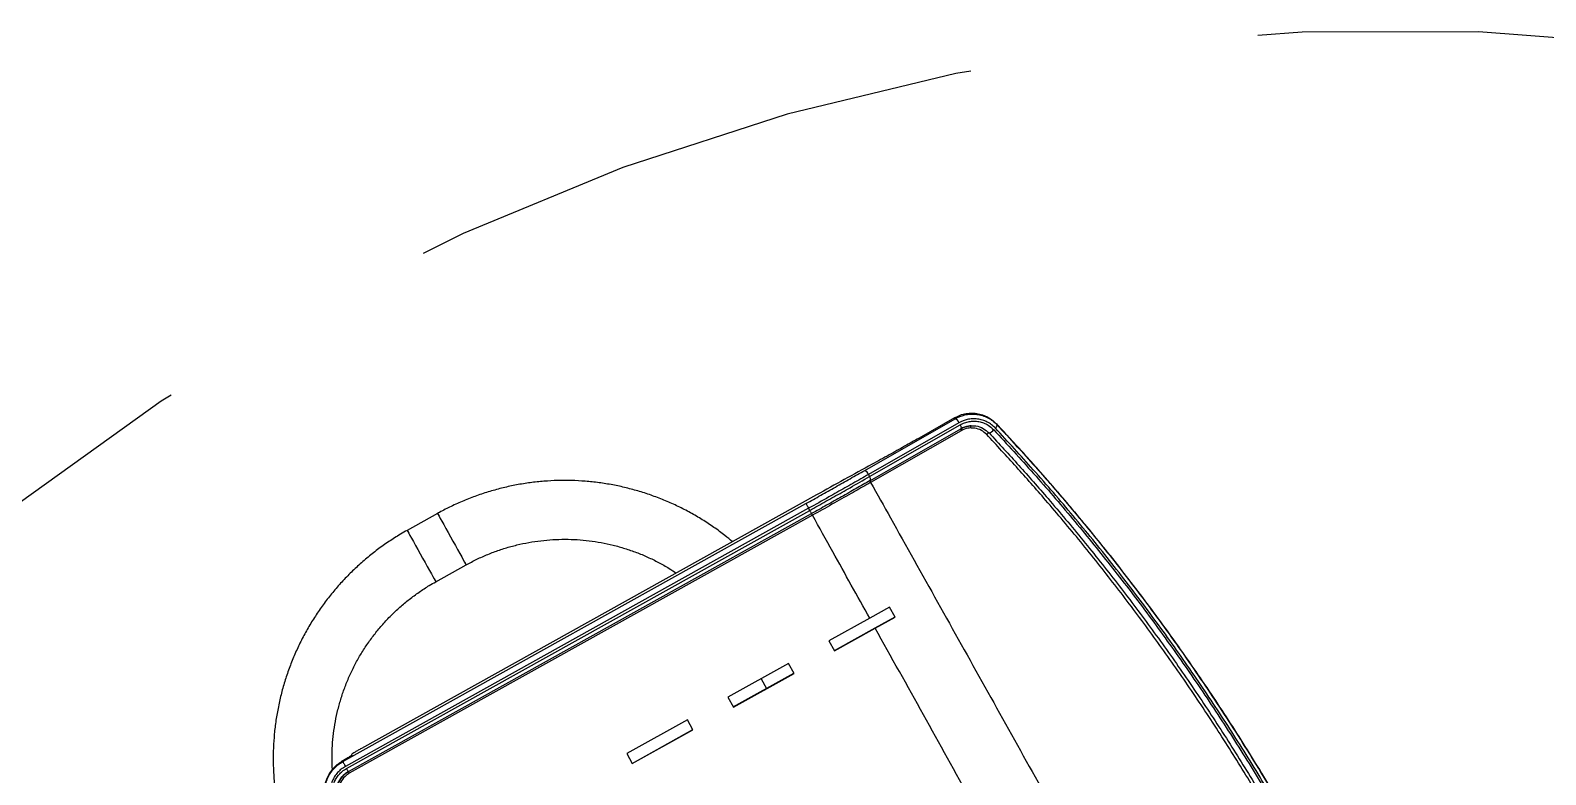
# Model space of a CAD drawing. Extents: x -14.2 to 52.3, y 3.7 to 90.9.
# Drawn here: x 27.823 to 28.477, y 39.199 to 39.521 of the extents above; entities that cross this region are included whole.
import ezdxf

# ---------------------------------------------------------------- set-up
doc = ezdxf.new("R2010")
doc.units = 0
doc.linetypes.add('limpo_PINI-PSG-PE-0102-LAZ-R00$0$DASHED2', pattern=[0.375, 0.25, -0.125])
doc.layers.add('limpo_PINI-PSG-PE-0102-LAZ-R00$0$PA_EQUI', color=1, linetype='Continuous')
doc.layers.add('XR_ARQT', color=7, linetype='Continuous')

# ---------------------------------------------------------------- blocks, each defined once
blk = doc.blocks.new('limpo_PINI-PSG-PE-0102-LAZ-R00$0$A$C74B64764')
at = {"color": 251, "linetype": 'limpo_PINI-PSG-PE-0102-LAZ-R00$0$DASHED2'}
blk.add_arc((0, 0), 0.96433, 264.80472, 48.79405, dxfattribs=at)
blk = doc.blocks.new('limpo_PINI-PSG-PE-0102-LAZ-R00$0$EQUIP TRANSF DW')
at = {"linetype": 'Continuous', "lineweight": 25}
for p, q in [((0.94648, -0.90279), (1.13335, -0.77048)), ((1.13381, -0.77113), (0.94693, -0.90344)), ((1.13475, -0.77245), (0.94787, -0.90477)), ((0.94845, -0.90558), (1.13532, -0.77326)), ((1.13669, -0.7752), (0.94982, -0.90752)), ((1.13331, -0.77864), (1.1331, -0.77834)), ((1.13686, -0.77544), (1.13669, -0.7752)), ((1.13686, -0.77544), (1.13707, -0.77528)), ((0.94571, -0.9117), (1.12929, -0.78172)), ((1.01231, -0.78774), (0.98783, -0.80508)), ((1.0124, -0.78787), (0.98791, -0.8052)), ((0.9907, -0.80914), (1.01519, -0.79181)), ((1.01519, -0.79181), (1.01231, -0.78774)), ((0.98783, -0.80508), (0.9907, -0.80914)), ((0.9715, -0.81664), (0.94702, -0.83397)), ((0.97159, -0.81676), (0.94711, -0.8341)), ((0.97438, -0.8207), (0.9715, -0.81664)), ((0.94989, -0.83803), (0.97438, -0.8207)), ((0.96097, -0.83019), (0.95818, -0.82626)), ((0.94702, -0.83397), (0.94989, -0.83803)), ((0.9307, -0.84553), (0.91426, -0.85717)), ((0.93078, -0.84565), (0.91435, -0.85729)), ((0.91713, -0.86123), (0.93357, -0.84959)), ((0.93357, -0.84959), (0.9307, -0.84553)), ((0.91426, -0.85717), (0.90622, -0.86288)), ((1.10511, -0.85675), (1.09287, -0.86541)), ((0.90622, -0.86288), (0.9091, -0.86694)), ((0.91435, -0.85729), (0.90631, -0.86301)), ((0.9091, -0.86694), (0.91713, -0.86123)), ((1.10755, -0.88614), (1.11979, -0.87748)), ((0.94694, -0.90344), (0.94693, -0.90344)), ((0.94787, -0.90477), (0.94845, -0.90558)), ((0.8866, -0.94599), (0.92303, -0.91958)), ((0.92324, -0.92041), (0.88682, -0.94682)), ((0.92375, -0.92206), (0.88732, -0.94847)), ((0.92326, -0.9204), (0.92324, -0.92041)), ((0.92432, -0.92287), (0.92375, -0.92206)), ((0.8879, -0.94928), (0.92432, -0.92287)), ((0.92615, -0.92447), (0.88972, -0.95088)), ((0.88999, -0.95127), (0.90429, -0.9409)), ((0.88257, -0.94859), (0.88088, -0.94869)), ((0.87166, -0.95057), (0.87137, -0.95016)), ((0.88972, -0.95088), (0.88999, -0.95127))]:
    blk.add_line(p, q, dxfattribs=at)
at = {"linetype": 'Continuous', "lineweight": 25, "flags": 128}
for points in [[(1.13335, -0.77048), (1.13345, -0.77062), (1.13354, -0.77075), (1.13362, -0.77086), (1.13369, -0.77096), (1.13375, -0.77104), (1.13379, -0.7711), (1.13381, -0.77113)], [(1.13381, -0.77113), (1.13382, -0.77114), (1.13387, -0.77121), (1.13395, -0.77132), (1.13406, -0.77148), (1.1342, -0.77168), (1.13437, -0.77191), (1.13455, -0.77217), (1.13475, -0.77245)], [(1.13669, -0.7752), (1.13666, -0.77515), (1.13657, -0.77503), (1.13644, -0.77483), (1.13626, -0.77459), (1.13605, -0.77429), (1.13582, -0.77396), (1.13557, -0.77361), (1.13532, -0.77326)], [(1.11979, -0.87748), (1.11974, -0.8774), (1.11948, -0.87704), (1.11902, -0.87639), (1.11837, -0.87547), (1.11756, -0.87432), (1.11659, -0.87296), (1.11551, -0.87143), (1.11434, -0.86977), (1.11311, -0.86804), (1.11187, -0.86628), (1.11064, -0.86455), (1.10946, -0.86289), (1.10837, -0.86135), (1.1074, -0.85998), (1.10657, -0.85881), (1.10592, -0.85788), (1.10545, -0.85722), (1.10518, -0.85684), (1.10511, -0.85675)], [(1.10755, -0.88614), (1.10749, -0.88607), (1.10724, -0.8857), (1.10678, -0.88506), (1.10613, -0.88414), (1.10531, -0.88299), (1.10435, -0.88163), (1.10327, -0.88009), (1.10209, -0.87844), (1.10087, -0.87671), (1.09962, -0.87495), (1.0984, -0.87322), (1.09722, -0.87156), (1.09613, -0.87002), (1.09516, -0.86864), (1.09433, -0.86748), (1.09367, -0.86655), (1.0932, -0.86588), (1.09294, -0.8655), (1.09287, -0.86541)], [(0.94648, -0.90279), (0.94658, -0.90293), (0.94667, -0.90306), (0.94675, -0.90318), (0.94682, -0.90328), (0.94688, -0.90336), (0.94692, -0.90341), (0.94694, -0.90344)], [(0.94693, -0.90344), (0.94695, -0.90346), (0.94699, -0.90352), (0.94707, -0.90364), (0.94719, -0.9038), (0.94733, -0.904), (0.94749, -0.90423), (0.94768, -0.90449), (0.94787, -0.90477)], [(0.94982, -0.90752), (0.94978, -0.90747), (0.94969, -0.90734), (0.94956, -0.90715), (0.94938, -0.9069), (0.94917, -0.90661), (0.94894, -0.90628), (0.94869, -0.90593), (0.94845, -0.90558)], [(0.92328, -0.92041), (0.92331, -0.92038), (0.92332, -0.92032), (0.92332, -0.92023), (0.9233, -0.92013), (0.92325, -0.92001), (0.92319, -0.91987), (0.92312, -0.91973), (0.92303, -0.91958)], [(0.92324, -0.92041), (0.92319, -0.92047), (0.92316, -0.9206), (0.92317, -0.92077), (0.92321, -0.92097), (0.9233, -0.92122), (0.92342, -0.92148), (0.92357, -0.92177), (0.92375, -0.92206)], [(0.88257, -0.94859), (0.88263, -0.94857), (0.88269, -0.94851), (0.88273, -0.94842), (0.88276, -0.94829), (0.88278, -0.94814), (0.88279, -0.94797), (0.88278, -0.94778), (0.88276, -0.94759)], [(0.88732, -0.94847), (0.88714, -0.94818), (0.88699, -0.94789), (0.88687, -0.94762), (0.88679, -0.94738), (0.88674, -0.94717), (0.88673, -0.947), (0.88677, -0.94688), (0.88682, -0.94682)]]:
    blk.add_lwpolyline(points, dxfattribs=at)
at = {"linetype": 'Continuous', "lineweight": 25}
for centre, radius, start, end in [((-0.80193, 1.5563), 3.02411, 304.78299, 305.30304), ((0.9269, -0.92177), 0.0028, 203.09626, 254.44787), ((0.87323, -0.9501), 0.00187, 130.90118, 181.82921), ((0.87624, -0.9502), 0.00424, 114.07771, 147.45776), ((0.87364, -0.94439), 0.00213, 294.13596, 327.44704), ((0.88558, -0.94681), 0.00131, 1.79093, 38.65737), ((0.89047, -0.94818), 0.0028, 203.09626, 254.44787)]:
    blk.add_arc(centre, radius, start, end, dxfattribs=at)
for points, knots in [([(0.92303, -0.91958), (0.91963, -0.9148), (0.90824, -0.89875), (0.88875, -0.87128), (0.86454, -0.83715), (0.84025, -0.80289), (0.81592, -0.76854), (0.79155, -0.73413), (0.76716, -0.69968), (0.74278, -0.66521), (0.7184, -0.63075), (0.69407, -0.59633), (0.67446, -0.56857), (0.66297, -0.5523), (0.65954, -0.54745)], [0, 0, 0, 0, 0.039042, 0.131198, 0.223407, 0.315634, 0.407843, 0.5, 0.592146, 0.684344, 0.776561, 0.868759, 0.960905, 1, 1, 1, 1]), ([(0.71564, -0.57665), (0.72392, -0.58831), (0.74048, -0.61165), (0.76538, -0.64677), (0.79031, -0.68194), (0.81522, -0.71712), (0.84007, -0.75222), (0.86486, -0.78727), (0.88961, -0.82228), (0.90605, -0.84554), (0.91426, -0.85717)], [0, 0, 0, 0, 0.124802, 0.249605, 0.374802, 0.5, 0.624802, 0.749605, 0.874802, 1, 1, 1, 1]), ([(0.87137, -0.95016), (0.86525, -0.94481), (0.85268, -0.93383), (0.83413, -0.91645), (0.81565, -0.89819), (0.79763, -0.87932), (0.77996, -0.85972), (0.76267, -0.8394), (0.74581, -0.81836), (0.72954, -0.79679), (0.71401, -0.7749), (0.69923, -0.75274), (0.6852, -0.73035), (0.67181, -0.70758), (0.65899, -0.68429), (0.64677, -0.66052), (0.63518, -0.63627), (0.62427, -0.6118), (0.61761, -0.59531), (0.61428, -0.58707)], [0, 0, 0, 0, 0.055419, 0.113781, 0.172182, 0.230582, 0.288941, 0.348663, 0.408431, 0.468198, 0.527919, 0.586226, 0.644575, 0.702925, 0.761233, 0.820902, 0.880614, 0.940327, 1, 1, 1, 1]), ([(0.6158, -0.58684), (0.61904, -0.59486), (0.62551, -0.61092), (0.63611, -0.63478), (0.64735, -0.65841), (0.65938, -0.68195), (0.6722, -0.70536), (0.68581, -0.7286), (0.7001, -0.75146), (0.71493, -0.77372), (0.73028, -0.79536), (0.7461, -0.81638), (0.76248, -0.83689), (0.77954, -0.85703), (0.79725, -0.87676), (0.81561, -0.89604), (0.83444, -0.91468), (0.85323, -0.93229), (0.86591, -0.94336), (0.87201, -0.94869)], [0, 0, 0, 0, 0.058323, 0.116685, 0.175044, 0.233365, 0.293022, 0.352725, 0.412427, 0.472083, 0.530426, 0.588811, 0.647198, 0.705541, 0.765277, 0.825056, 0.884837, 0.944575, 1, 1, 1, 1]), ([(0.87266, -0.94792), (0.86624, -0.94231), (0.85339, -0.93109), (0.83462, -0.91345), (0.81623, -0.89524), (0.79817, -0.87628), (0.78047, -0.85658), (0.76316, -0.83615), (0.74641, -0.81516), (0.72979, -0.79303), (0.71338, -0.76973), (0.69728, -0.74524), (0.68195, -0.72026), (0.6673, -0.69459), (0.65337, -0.66827), (0.64021, -0.6413), (0.62788, -0.61404), (0.62045, -0.59565), (0.61673, -0.58646)], [0, 0, 0, 0, 0.0583878, 0.1168141, 0.1752383, 0.2336232, 0.2933492, 0.3531204, 0.4128905, 0.472615, 0.5375463, 0.6025365, 0.6675278, 0.7324604, 0.7993134, 0.8662261, 0.9331423, 1, 1, 1, 1]), ([(0.8745, -0.94633), (0.86973, -0.94217), (0.86017, -0.93385), (0.84503, -0.91994), (0.82908, -0.90464), (0.81246, -0.8878), (0.79621, -0.87047), (0.78037, -0.85266), (0.76496, -0.8344), (0.75, -0.81569), (0.73913, -0.80135), (0.72848, -0.7868), (0.71805, -0.77206), (0.70466, -0.75205), (0.69183, -0.73173), (0.67953, -0.71112), (0.66778, -0.6902), (0.65658, -0.669), (0.64595, -0.64756), (0.63615, -0.62645), (0.62709, -0.60571), (0.62163, -0.59213), (0.6189, -0.58534)], [0, 0, 0, 0, 0.043465, 0.08693, 0.140321, 0.193711, 0.247104, 0.300498, 0.353893, 0.407289, 0.460653, 0.473992, 0.527516, 0.581041, 0.634304, 0.687567, 0.74096, 0.794354, 0.847744, 0.901134, 0.950567, 1, 1, 1, 1]), ([(0.61999, -0.58478), (0.62272, -0.59156), (0.62818, -0.60513), (0.63723, -0.62586), (0.64702, -0.64695), (0.65765, -0.66838), (0.66885, -0.68956), (0.68059, -0.71047), (0.69288, -0.73107), (0.70571, -0.75137), (0.71908, -0.77136), (0.72951, -0.7861), (0.74015, -0.80064), (0.75101, -0.81497), (0.76596, -0.83366), (0.78136, -0.85192), (0.79719, -0.86972), (0.81342, -0.88703), (0.83004, -0.90386), (0.84597, -0.91916), (0.8611, -0.93306), (0.87065, -0.94138), (0.87543, -0.94554)], [0, 0, 0, 0, 0.049434, 0.098869, 0.15226, 0.20565, 0.259043, 0.312436, 0.365699, 0.418961, 0.472484, 0.526008, 0.539347, 0.592709, 0.646104, 0.699499, 0.752892, 0.806285, 0.859676, 0.913067, 0.956534, 1, 1, 1, 1]), ([(1.11979, -0.87748), (1.12069, -0.87683), (1.12321, -0.87501), (1.12718, -0.87183), (1.13165, -0.86788), (1.1359, -0.86369), (1.13993, -0.85928), (1.14372, -0.85466), (1.14725, -0.84986), (1.15053, -0.84487), (1.15354, -0.83971), (1.15627, -0.8344), (1.15872, -0.82896), (1.16087, -0.82339), (1.16273, -0.81772), (1.16428, -0.81196), (1.16553, -0.80612), (1.16647, -0.80023), (1.16709, -0.7943), (1.1674, -0.78834), (1.16739, -0.78237), (1.16707, -0.77641), (1.16643, -0.77048), (1.16548, -0.76459), (1.16422, -0.75876), (1.16264, -0.75301), (1.16108, -0.74815), (1.15992, -0.74527), (1.15951, -0.74422)], [0, 0, 0, 0, 0.022229, 0.062033, 0.101841, 0.141648, 0.181455, 0.221262, 0.26107, 0.300876, 0.340684, 0.38049, 0.420297, 0.460103, 0.499909, 0.539716, 0.579522, 0.619327, 0.659132, 0.698937, 0.738743, 0.778547, 0.818351, 0.858156, 0.89796, 0.937764, 0.977568, 1, 1, 1, 1]), ([(1.13335, -0.77048), (1.1338, -0.77012), (1.13504, -0.76913), (1.1365, -0.76691), (1.13735, -0.76392), (1.13704, -0.76191), (1.13688, -0.76091)], [0, 0, 0, 0, 0.158278, 0.437392, 0.71871, 1, 1, 1, 1]), ([(1.13381, -0.77113), (1.13431, -0.77073), (1.13569, -0.76963), (1.13731, -0.76716), (1.13825, -0.76384), (1.13791, -0.76162), (1.13774, -0.76051)], [0, 0, 0, 0, 0.157918, 0.436781, 0.718224, 1, 1, 1, 1]), ([(1.13775, -0.76051), (1.13792, -0.76163), (1.13826, -0.76386), (1.13732, -0.76718), (1.1357, -0.76964), (1.13432, -0.77074), (1.13382, -0.77114)], [0, 0, 0, 0, 0.281008, 0.56228, 0.841568, 1, 1, 1, 1]), ([(1.13947, -0.75971), (1.1396, -0.76037), (1.13987, -0.76169), (1.13984, -0.76372), (1.13949, -0.76572), (1.13881, -0.76764), (1.1378, -0.76941), (1.13648, -0.77108), (1.13535, -0.77198), (1.13475, -0.77245)], [0, 0, 0, 0, 0.140642, 0.281278, 0.422033, 0.562784, 0.7025, 0.842214, 1, 1, 1, 1]), ([(1.13532, -0.77326), (1.13589, -0.77281), (1.13703, -0.77192), (1.13844, -0.77025), (1.13956, -0.76838), (1.14035, -0.76636), (1.14079, -0.76424), (1.14091, -0.7619), (1.1406, -0.76032), (1.14043, -0.75946)], [0, 0, 0, 0, 0.138056, 0.276116, 0.414099, 0.552092, 0.69075, 0.829412, 1, 1, 1, 1]), ([(1.14258, -0.75925), (1.14278, -0.76026), (1.14313, -0.76208), (1.143, -0.76478), (1.14249, -0.76723), (1.14158, -0.76957), (1.14029, -0.77172), (1.13867, -0.77365), (1.13735, -0.77468), (1.13669, -0.7752)], [0, 0, 0, 0, 0.170489, 0.309114, 0.447734, 0.585746, 0.723754, 0.861877, 1, 1, 1, 1]), ([(1.14278, -0.75953), (1.14295, -0.76036), (1.14328, -0.76201), (1.14324, -0.76457), (1.14278, -0.7671), (1.1419, -0.76953), (1.1406, -0.77175), (1.13901, -0.77371), (1.13771, -0.77477), (1.13707, -0.77528)], [0, 0, 0, 0, 0.145241, 0.290461, 0.4359, 0.581309, 0.722774, 0.86422, 1, 1, 1, 1]), ([(1.14081, -0.77126), (1.14106, -0.77295), (1.14157, -0.77638), (1.14194, -0.78159), (1.14203, -0.78684), (1.14179, -0.79208), (1.14123, -0.79731), (1.14037, -0.80249), (1.13919, -0.8076), (1.13771, -0.81264), (1.13592, -0.81758), (1.13385, -0.82241), (1.13148, -0.8271), (1.12884, -0.83164), (1.12593, -0.83602), (1.12277, -0.84021), (1.11935, -0.8442), (1.11571, -0.84799), (1.11184, -0.85154), (1.10829, -0.85445), (1.10599, -0.85611), (1.10511, -0.85675)], [0, 0, 0, 0, 0.052708, 0.106477, 0.160246, 0.214014, 0.267782, 0.321549, 0.375316, 0.429082, 0.482847, 0.536612, 0.590377, 0.644141, 0.697904, 0.751667, 0.80543, 0.859192, 0.912954, 0.966716, 1, 1, 1, 1]), ([(1.12929, -0.78172), (1.12975, -0.78139), (1.13066, -0.78073), (1.13187, -0.77984), (1.13278, -0.77914), (1.13326, -0.77873), (1.13329, -0.77866), (1.13331, -0.77864)], [0, 0, 0, 0, 0.21156, 0.423038, 0.636607, 0.852656, 1, 1, 1, 1]), ([(1.1331, -0.77834), (1.13313, -0.77829), (1.1332, -0.77818), (1.13392, -0.7776), (1.13498, -0.77679), (1.13605, -0.77602), (1.13668, -0.77556), (1.13686, -0.77544)], [0, 0, 0, 0, 0.2329139, 0.4659589, 0.6948011, 0.9151576, 1, 1, 1, 1]), ([(0.72154, -0.78542), (0.72685, -0.7928), (0.7379, -0.80816), (0.75558, -0.83077), (0.77435, -0.85337), (0.79377, -0.87527), (0.81169, -0.89423), (0.8279, -0.91047), (0.84222, -0.92421), (0.85679, -0.93762), (0.8667, -0.94625), (0.87166, -0.95057)], [0, 0, 0, 0, 0.120519, 0.25081, 0.381219, 0.511631, 0.641927, 0.731306, 0.820685, 0.910342, 1, 1, 1, 1]), ([(0.91713, -0.86123), (0.92344, -0.87016), (0.93324, -0.88404), (0.943, -0.89786), (0.94648, -0.90279)], [0, 0, 0, 0, 0.6430426, 1, 1, 1, 1]), ([(1.09287, -0.86541), (1.09216, -0.8659), (1.09002, -0.86739), (1.08631, -0.86969), (1.08169, -0.8722), (1.07693, -0.87442), (1.07204, -0.87635), (1.06705, -0.87798), (1.06197, -0.87931), (1.05681, -0.88033), (1.05161, -0.88104), (1.04637, -0.88144), (1.04112, -0.88152), (1.03587, -0.88128), (1.03065, -0.88073), (1.02547, -0.87987), (1.02035, -0.8787), (1.01531, -0.87722), (1.01037, -0.87544), (1.00601, -0.87359), (1.00335, -0.87222), (1.00226, -0.87166)], [0, 0, 0, 0, 0.027015, 0.08196, 0.136913, 0.191865, 0.246818, 0.30177, 0.356723, 0.411676, 0.46663, 0.521584, 0.576538, 0.631493, 0.686449, 0.741405, 0.796362, 0.851319, 0.906277, 0.961235, 1, 1, 1, 1]), ([(0.97959, -0.88771), (0.98076, -0.88849), (0.98358, -0.89037), (0.98824, -0.89306), (0.99354, -0.89579), (0.99899, -0.89823), (1.00455, -0.90039), (1.01022, -0.90224), (1.01599, -0.90379), (1.02182, -0.90503), (1.02772, -0.90597), (1.03365, -0.90659), (1.03961, -0.90689), (1.04558, -0.90688), (1.05154, -0.90656), (1.05747, -0.90592), (1.06337, -0.90496), (1.0692, -0.9037), (1.07496, -0.90213), (1.08062, -0.90025), (1.08618, -0.89808), (1.09162, -0.89562), (1.09692, -0.89287), (1.10198, -0.8899), (1.10548, -0.8876), (1.10729, -0.88633), (1.10755, -0.88614)], [0, 0, 0, 0, 0.0309195, 0.0747506, 0.1185818, 0.1624133, 0.2062448, 0.2500768, 0.2939087, 0.3377411, 0.3815736, 0.4254065, 0.4692395, 0.5130725, 0.5569061, 0.60074, 0.644574, 0.6884081, 0.7322425, 0.7760772, 0.8199118, 0.8637468, 0.9075818, 0.9514166, 0.9929468, 1, 1, 1, 1]), ([(0.92303, -0.91958), (0.92355, -0.91921), (0.92614, -0.91733), (0.9313, -0.91361), (0.93862, -0.90837), (0.94385, -0.90466), (0.94648, -0.90279)], [0, 0, 0, 0, 0.068398, 0.34219, 0.669597, 1, 1, 1, 1]), ([(0.92326, -0.9204), (0.92517, -0.91902), (0.92897, -0.91627), (0.93486, -0.91204), (0.94085, -0.90776), (0.94491, -0.90488), (0.94694, -0.90344)], [0, 0, 0, 0, 0.2473634, 0.4947295, 0.7473643, 1, 1, 1, 1]), ([(0.94787, -0.90477), (0.94679, -0.90554), (0.94352, -0.90785), (0.93809, -0.91173), (0.93109, -0.91675), (0.92637, -0.92017), (0.92375, -0.92206)], [0, 0, 0, 0, 0.132939, 0.398961, 0.66658, 1, 1, 1, 1]), ([(0.92432, -0.92287), (0.92536, -0.92212), (0.92848, -0.91986), (0.93379, -0.91603), (0.9408, -0.91101), (0.94572, -0.90751), (0.94845, -0.90558)], [0, 0, 0, 0, 0.1329501, 0.398997, 0.6666395, 1, 1, 1, 1]), ([(0.94982, -0.90752), (0.94783, -0.90893), (0.94386, -0.91174), (0.93791, -0.916), (0.93198, -0.92025), (0.92809, -0.92307), (0.92615, -0.92447)], [0, 0, 0, 0, 0.247363, 0.494726, 0.747362, 1, 1, 1, 1]), ([(0.90429, -0.9409), (0.90624, -0.93949), (0.91018, -0.93665), (0.91545, -0.93291), (0.91982, -0.92984), (0.92209, -0.92825), (0.92323, -0.92746)], [0, 0, 0, 0, 0.314847, 0.638822, 0.818589, 1, 1, 1, 1]), ([(0.87201, -0.94869), (0.8726, -0.94914), (0.87378, -0.95005), (0.87578, -0.95099), (0.87789, -0.95159), (0.88009, -0.95182), (0.88231, -0.95166), (0.88503, -0.95102), (0.88679, -0.94995), (0.8879, -0.94928)], [0, 0, 0, 0, 0.127898, 0.255829, 0.383556, 0.511302, 0.6437, 0.776098, 1, 1, 1, 1]), ([(0.88732, -0.94847), (0.88673, -0.94886), (0.88553, -0.94963), (0.88354, -0.95037), (0.88148, -0.95076), (0.87936, -0.95078), (0.87727, -0.95042), (0.87494, -0.9496), (0.87351, -0.94855), (0.87266, -0.94792)], [0, 0, 0, 0, 0.133764, 0.267549, 0.401209, 0.534864, 0.669739, 0.804584, 1, 1, 1, 1]), ([(0.88088, -0.94869), (0.88075, -0.9487), (0.87953, -0.94878), (0.87721, -0.9482), (0.87539, -0.94695), (0.8745, -0.94633)], [0, 0, 0, 0, 0.0558309, 0.5369844, 1, 1, 1, 1]), ([(0.87543, -0.94554), (0.87623, -0.9461), (0.87788, -0.94725), (0.8805, -0.9478), (0.88213, -0.94765), (0.88276, -0.94759)], [0, 0, 0, 0, 0.369517, 0.755536, 1, 1, 1, 1]), ([(0.88222, -0.94861), (0.88182, -0.94868), (0.88138, -0.94875), (0.88094, -0.94871), (0.88089, -0.94871)], [0, 0, 0, 0, 0.895297, 1, 1, 1, 1]), ([(0.88257, -0.94859), (0.88295, -0.94852), (0.88446, -0.94823), (0.88582, -0.94742), (0.88684, -0.94681)], [0, 0, 0, 0, 0.246247, 1, 1, 1, 1]), ([(0.88685, -0.94682), (0.88582, -0.94743), (0.88447, -0.94823), (0.88295, -0.94852), (0.88257, -0.94859)], [0, 0, 0, 0, 0.754155, 1, 1, 1, 1]), ([(0.88276, -0.94759), (0.88309, -0.94752), (0.88446, -0.94726), (0.88568, -0.94654), (0.8866, -0.94599)], [0, 0, 0, 0, 0.24599, 1, 1, 1, 1]), ([(0.88972, -0.95088), (0.88844, -0.95165), (0.88641, -0.95288), (0.88327, -0.95361), (0.8807, -0.95379), (0.87816, -0.95352), (0.87572, -0.95283), (0.87341, -0.95174), (0.87205, -0.95068), (0.87137, -0.95016)], [0, 0, 0, 0, 0.223624, 0.355744, 0.487863, 0.615563, 0.743248, 0.871637, 1, 1, 1, 1]), ([(0.88999, -0.95127), (0.88925, -0.95175), (0.88776, -0.95272), (0.88527, -0.95363), (0.88268, -0.95412), (0.88004, -0.95415), (0.87743, -0.95369), (0.87451, -0.95267), (0.87272, -0.95135), (0.87166, -0.95057)], [0, 0, 0, 0, 0.133696, 0.267412, 0.401035, 0.534653, 0.669604, 0.804527, 1, 1, 1, 1])]:
    blk.add_open_spline(points, degree=3, knots=knots, dxfattribs=at)
blk.add_blockref('limpo_PINI-PSG-PE-0102-LAZ-R00$0$A$C74B64764', (0.61576, -0.17929))
blk = doc.blocks.new('limpo_PINI-PSG-PE-0102-LAZ-R00')
at = {"layer": 'limpo_PINI-PSG-PE-0102-LAZ-R00$0$PA_EQUI', "rotation": 173.8297352049988}
blk.add_blockref('limpo_PINI-PSG-PE-0102-LAZ-R00$0$EQUIP TRANSF DW', (29.04616, 38.29472, 0), dxfattribs=at)

msp = doc.modelspace()

# ---------------------------------------------------------------- block references
at = {"layer": 'XR_ARQT'}
msp.add_blockref('limpo_PINI-PSG-PE-0102-LAZ-R00', (-0.04177, 0.01702), dxfattribs=at)

doc.saveas('drawing.dxf')
